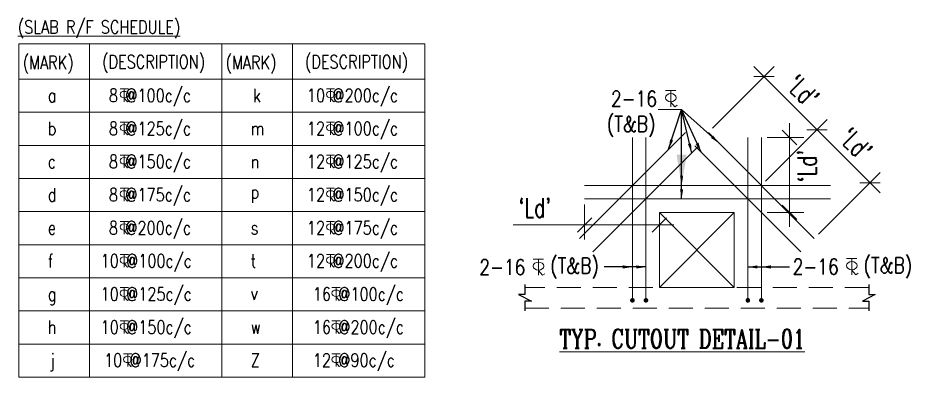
# Model space of a CAD drawing. Header units: millimetres. Extents: x 1255966 to 1543012, y 318612 to 465611.
# Drawn here: x 1287927 to 1297221, y 324151 to 327888 of the extents above; entities that cross this region are included whole.
import ezdxf
from ezdxf.enums import TextEntityAlignment as Align

# ---------------------------------------------------------------- set-up
doc = ezdxf.new("R2010")
doc.units = ezdxf.units.MM
doc.header["$LTSCALE"] = 500
doc.header["$MEASUREMENT"] = 0
doc.header["$PDMODE"] = 34
doc.linetypes.add('CONTINOUS', pattern=[0])
doc.linetypes.add('DASHED2', pattern=[0.375, 0.25, -0.125])
doc.layers.get('Defpoints').update_dxf_attribs({"lineweight": 0})
for name, color, linetype, lineweight in [('CALL', 1, 'Continuous', 18), ('DIAMENTION', 1, 'Continuous', 0), ('dim line', 3, 'Continuous', 18), ('NON TW BEAM', 2, 'Continuous', 15), ('OTHER', 1, 'Continuous', 9), ('SL MARK', 1, 'DASHED2', 15), ('STEEL.', 6, 'Continuous', 30), ('TEXT', 7, 'Continuous', 13), ('TEXT2', 3, 'Continuous', 15)]:
    doc.layers.add(name, color=color, linetype=linetype, lineweight=lineweight)
doc.layers.add('FOOTING', color=6, linetype='Continuous')
doc.layers.add('RCC WALL', color=2, linetype='Continuous')
doc.styles.add('2MM', font='romans.shx', dxfattribs={"width": 0.7})
doc.styles.add('BHTESHT$0$HSCC2', font='romanc.shx')
doc.styles.add('haider', font='romans.shx')
doc.styles.add('mh', font='romant.shx')
doc.dimstyles.new('HAIDER', dxfattribs={"dimtxt": 250, "dimasz": 200, "dimexe": 150, "dimexo": 150, "dimgap": 70, "dimtad": 1, "dimdec": 0, "dimzin": 0, "dimdsep": 46, "dimtxsty": 'mh', "dimblk": 'OBLIQUE', "dimcen": 100, "dimdle": 180, "dimclrd": 1, "dimclre": 1, "dimclrt": 3, "dimadec": 0, "dimazin": 0, "dimtfac": 1, "dimtdec": 0, "dimtix": 1, "dimtofl": 0, "dimtmove": 2, "dimatfit": 3, "dimfxl": 100, "dimtolj": 1, "dimtzin": 0, "dimlwd": -1, "dimarcsym": 1})
doc.dimstyles.new('RAJESH', dxfattribs={"dimtxt": 200, "dimasz": 180, "dimexe": 100, "dimexo": 250, "dimgap": 50, "dimtad": 2, "dimdec": 0, "dimrnd": 5, "dimzin": 1, "dimdsep": 46, "dimtxsty": '2MM', "dimblk": 'OBLIQUE', "dimcen": 0, "dimdle": 100, "dimclrd": 1, "dimclre": 1, "dimclrt": 3, "dimadec": 0, "dimazin": 0, "dimtfac": 1, "dimtdec": 0, "dimtix": 1, "dimtmove": 2, "dimatfit": 3, "dimfxl": 1, "dimtolj": 1, "dimlwd": -1, "dimarcsym": 0})

# ---------------------------------------------------------------- blocks, each defined once
blk = doc.blocks.new('_Oblique')
at = {"color": 0, "linetype": 'ByBlock', "lineweight": -2}
blk.add_line((-0.5, -0.5), (0.5, 0.5), dxfattribs=at)
blk = doc.blocks.new('*D721')
at = {"layer": 'Defpoints', "color": 0, "ltscale": 75, "transparency": 16777216}
for p in [(70.4, 673.5), (217, 673.5), (70.4, 283.6)]:
    blk.add_point(p, dxfattribs=at)
at = {"layer": 'DIAMENTION', "color": 1, "ltscale": 75, "transparency": 16777216}
blk.add_line((217, 208.6), (217, 748.5), dxfattribs=at)
at = {"layer": 'DIAMENTION', "color": 1, "lineweight": -2, "ltscale": 75, "transparency": 16777216}
for p, q in [((100.4, 673.5), (292, 673.5)), ((100.4, 283.6), (292, 283.6))]:
    blk.add_line(p, q, dxfattribs=at)
at = {"layer": 'DIAMENTION', "color": 1, "ltscale": 75, "transparency": 16777216, "xscale": 75, "yscale": 75, "zscale": 75}
for p, rotation in [((217, 673.5), 90), ((217, 283.6), 270)]:
    blk.add_blockref('_Oblique', p, dxfattribs=dict(at, rotation=rotation))
at = {"layer": 'DIAMENTION', "color": 3, "lineweight": 0, "ltscale": 75, "transparency": 16777216, "insert": (308.4, 525.6), "char_height": 100, "attachment_point": 5, "rotation": 90, "style": '2MM'}
blk.add_mtext("\\A1;`Ld'", dxfattribs=at)
blk = doc.blocks.new('*D722')
at = {"layer": 'Defpoints', "color": 0, "ltscale": 75, "transparency": 16777216}
for p in [(84.4, 989.9), (-205.4, 700.1), (70.4, 424.4)]:
    blk.add_point(p, dxfattribs=at)
at = {"layer": 'DIAMENTION', "color": 1, "lineweight": -2, "ltscale": 75, "transparency": 16777216}
for p, q in [((-184.2, 721.3), (137.4, 1042.9)), ((91.6, 445.6), (413.2, 767.2))]:
    blk.add_line(p, q, dxfattribs=at)
at = {"layer": 'DIAMENTION', "color": 1, "ltscale": 75, "transparency": 16777216}
blk.add_line((413.2, 661.1), (31.4, 1042.9), dxfattribs=at)
at = {"layer": 'DIAMENTION', "color": 1, "ltscale": 75, "transparency": 16777216, "xscale": 75, "yscale": 75, "zscale": 75}
for p, rotation in [((84.4, 989.9), 135.0000000002525), ((360.2, 714.1), 315.0000000002524)]:
    blk.add_blockref('_Oblique', p, dxfattribs=dict(at, rotation=rotation))
at = {"layer": 'DIAMENTION', "color": 3, "lineweight": 0, "ltscale": 75, "transparency": 16777216, "insert": (285.6, 915.3), "char_height": 100, "attachment_point": 5, "rotation": 315, "style": '2MM'}
blk.add_mtext("\\A1;`Ld'", dxfattribs=at)
blk = doc.blocks.new('*D723')
at = {"layer": 'Defpoints', "color": 0, "ltscale": 75, "transparency": 16777216}
for p in [(360.2, 714.1), (70.4, 424.4), (346.2, 148.6)]:
    blk.add_point(p, dxfattribs=at)
at = {"layer": 'DIAMENTION', "color": 1, "lineweight": -2, "ltscale": 75, "transparency": 16777216}
for p, q in [((91.6, 445.6), (413.2, 767.2)), ((367.4, 169.8), (689, 491.4))]:
    blk.add_line(p, q, dxfattribs=at)
at = {"layer": 'DIAMENTION', "color": 1, "ltscale": 75, "transparency": 16777216}
blk.add_line((689, 385.3), (307.1, 767.2), dxfattribs=at)
at = {"layer": 'DIAMENTION', "color": 1, "ltscale": 75, "transparency": 16777216, "xscale": 75, "yscale": 75, "zscale": 75}
for p, rotation in [((360.2, 714.1), 135.0000000002207), ((636, 438.4), 315.0000000002207)]:
    blk.add_blockref('_Oblique', p, dxfattribs=dict(at, rotation=rotation))
at = {"layer": 'DIAMENTION', "color": 3, "lineweight": 0, "ltscale": 75, "transparency": 16777216, "insert": (561.4, 639.6), "char_height": 100, "attachment_point": 5, "rotation": 315, "style": '2MM'}
blk.add_mtext("\\A1;`Ld'", dxfattribs=at)
blk = doc.blocks.new('A$C3D1F01A9')
at = {"layer": 'TEXT', "color": 3, "ltscale": 0.2}
for p, q in [((157, 241, -31917), (2, 241, -31917)), ((80, 0, -31917), (80, 241, -31917)), ((80, 70, -31917), (140, 0, -31917)), ((140, 0, -31917), (177, 23, -31917))]:
    blk.add_line(p, q, dxfattribs=at)
blk.add_ellipse((80, 136, -31917), major_axis=(79.6, 0), ratio=0.753223, dxfattribs=at)
blk = doc.blocks.new('*D724')
at = {"layer": 'Defpoints', "color": 0, "ltscale": 75, "transparency": 16777216}
for p in [(-850.3, 354), (-460.3, 283.5), (-460.3, 218.5)]:
    blk.add_point(p, dxfattribs=at)
at = {"layer": 'DIAMENTION', "color": 1, "lineweight": -2, "ltscale": 75, "transparency": 16777216}
for p, q in [((-850.3, 324), (-850.3, 143.5)), ((-460.3, 253.5), (-460.3, 143.5))]:
    blk.add_line(p, q, dxfattribs=at)
at = {"layer": 'DIAMENTION', "color": 1, "ltscale": 75, "transparency": 16777216}
for p, q in [((-1222.9, 218.5), (-850.3, 218.5)), ((-925.3, 218.5), (-385.3, 218.5))]:
    blk.add_line(p, q, dxfattribs=at)
at = {"layer": 'DIAMENTION', "color": 1, "ltscale": 75, "transparency": 16777216, "xscale": 75, "yscale": 75, "zscale": 75, "rotation": 180}
blk.add_blockref('_Oblique', (-850.3, 218.5), dxfattribs=at)
at = {"layer": 'DIAMENTION', "color": 1, "ltscale": 75, "transparency": 16777216, "xscale": 75, "yscale": 75, "zscale": 75}
blk.add_blockref('_Oblique', (-460.3, 218.5), dxfattribs=at)
at = {"layer": 'DIAMENTION', "color": 3, "lineweight": 0, "ltscale": 75, "transparency": 16777216, "insert": (-1109.6, 308), "char_height": 100, "attachment_point": 5, "style": '2MM'}
blk.add_mtext("\\A1;`Ld'", dxfattribs=at)
blk = doc.blocks.new('A$C602F433A')
at = {"layer": 'TEXT', "color": 3, "ltscale": 0.2}
for p, q in [((180, 277), (2, 277)), ((91, 0), (91, 277)), ((91, 80), (161, 0)), ((161, 0), (203, 27))]:
    blk.add_line(p, q, dxfattribs=at)
blk.add_ellipse((91, 156), major_axis=(-91.4, 0), ratio=0.753223, start_param=1.57079632671388, end_param=7.853981633893464, dxfattribs=at)
blk = doc.blocks.new('A$C1fd22d80')
at = {"color": 1}
blk.add_line((-344.9, 818.4), (-466.4, 818.4), dxfattribs=at)
at = {"layer": 'NON TW BEAM', "linetype": 'DASHED2', "lineweight": 20}
blk.add_line((-1160.7, -214.9), (630, -214.9), dxfattribs=at)
blk.add_lwpolyline([(630, -106.5), (-1160.7, -106.5)], dxfattribs=at)
at = {"layer": 'OTHER', "color": 1, "linetype": 'ByBlock', "ltscale": 750}
for p, q in [((-70.4, -106.5), (-460.3, 283.5)), ((-460.3, -106.5), (-70.4, 283.5))]:
    blk.add_line(p, q, dxfattribs=at)
at = {"layer": 'OTHER', "color": 2, "linetype": 'ByBlock', "ltscale": 750}
blk.add_lwpolyline([(-70.4, -106.5), (-460.3, -106.5), (-460.3, 283.5), (-70.4, 283.5)], close=True, dxfattribs=at)
at = {"layer": 'RCC WALL', "color": 1, "ltscale": 0.5}
for p, q in [((-1160.7, -90.7), (-1160.7, -143.9)), ((630, -90.7), (630, -143.9)), ((-1160.7, -143.9), (-1194, -143.9)), ((-1194, -143.9), (-1127.1, -177.5)), ((-1160.7, -177.5), (-1160.7, -228.7)), ((-1127.1, -177.5), (-1160.7, -177.5)), ((663.2, -143.9), (596.4, -177.5)), ((596.4, -177.5), (630, -177.5)), ((630, -143.9), (663.2, -143.9)), ((630, -177.5), (630, -228.7))]:
    blk.add_line(p, q, dxfattribs=at)
at = {"layer": 'STEEL.', "color": 6, "linetype": 'ByBlock', "lineweight": 20, "ltscale": 750}
for p, q in [((-325.4, 700.1), (-876.9, 148.6)), ((-205.4, 700.1), (346.2, 148.6)), ((-601.1, 673.5), (-601.1, -173.7)), ((-530.7, 673.5), (-530.7, -173.7)), ((0, 673.5), (0, -173.7)), ((70.4, 673.5), (70.4, -173.7)), ((-255, 629.7), (-806.5, 78.2)), ((-275.8, 629.7), (275.8, 78.2)), ((-850.3, 424.4), (430.3, 424.4)), ((-850.3, 354), (430.3, 354))]:
    blk.add_line(p, q, dxfattribs=at)
at = {"layer": 'STEEL.', "color": 6, "linetype": 'ByBlock', "ltscale": 750, "const_width": 11.9}
for points in [[(-607.2, -173.7, 1), (-595, -173.7, 1)], [(-536.8, -173.7, 1), (-524.6, -173.7, 1)], [(6.1, -173.7, -1), (-6.1, -173.7, -1)], [(76.5, -173.7, -1), (64.3, -173.7, -1)]]:
    blk.add_lwpolyline(points, format="xyb", close=True, dxfattribs=at)
at = {"layer": 'SL MARK', "color": 3, "lineweight": 20, "xscale": 0.3492100743576881, "yscale": 0.3492100743576881, "zscale": 0.3492100743576881}
for p in [(-429.1, 833), (-1118.3, -43.1), (513.6, -40.8)]:
    blk.add_blockref('A$C3D1F01A9', p, dxfattribs=at)
at = {"layer": 'TEXT', "color": 3, "lineweight": 20, "ltscale": 0.5, "style": 'haider', "width": 0.8}
for s, p in [('2-16', (-712.7, 834.3)), ('(T&B)', (-734, 703.2)), ('(T&B)', (-1028.9, -33.7)), ('(T&B)', (603, -31.5)), ('2-16', (-1398.2, -41.8)), ('2-16', (233.7, -39.5))]:
    blk.add_text(s, height=81.25, dxfattribs=at).set_placement(p)
at = {"layer": 'TEXT2', "style": 'BHTESHT$0$HSCC2', "width": 0.75}
blk.add_text('%%UTYP. CUTOUT DETAIL-01', height=97.5, dxfattribs=at).set_placement((-981, -422.1))
at = {"layer": 'DIAMENTION', "lineweight": 0, "ltscale": 75}
for p1, p2, picture, middle in [((70.4, 424.4), (-205.4, 700.1), '*D722', (285.6, 915.3)), ((346.2, 148.6), (70.4, 424.4), '*D723', (561.4, 639.6))]:
    dim = blk.add_aligned_dim(p1=p1, p2=p2, distance=-409.8, text="`Ld'", dimstyle='RAJESH', override={"dimtxt": 100, "dimasz": 75, "dimexe": 75, "dimexo": 30, "dimgap": 30, "dimlfac": 0.25, "dimdle": 75}, dxfattribs=at)
    dim.commit()
    dim.dimension.update_dxf_attribs({"geometry": picture, "text_midpoint": middle})
for base, p1, p2, angle, override, picture, middle in [((217, 673.5), (70.4, 283.6), (70.4, 673.5), 270, {"dimtxt": 100, "dimasz": 75, "dimexe": 75, "dimexo": 30, "dimgap": 30, "dimlfac": 0.25, "dimdle": 75}, '*D721', (308.4, 525.6)), ((-460.3, 218.5), (-850.3, 354), (-460.3, 283.5), 180, {"dimtxt": 100, "dimasz": 75, "dimexe": 75, "dimexo": 30, "dimgap": 30, "dimlfac": 0.25, "dimdle": 75, "dimtmove": 1}, '*D724', (-1109.6, 153.8))]:
    dim = blk.add_linear_dim(base=base, p1=p1, p2=p2, angle=angle, text="`Ld'", dimstyle='RAJESH', override=override, dxfattribs=at)
    dim.commit()
    dim.dimension.update_dxf_attribs({"geometry": picture, "text_midpoint": middle, "dimtype": 160})
at = {"layer": 'FOOTING', "linetype": 'Continuous'}
for points, override in [([(-412.4, 613.1), (-344.9, 818.4)], {"dimasz": 50, "dimtad": 0}), ([(-149.1, 643.8), (-344.9, 818.4)], {"dimasz": 50, "dimtad": 0}), ([(-344.9, 424.9), (-344.9, 818.4)], {"dimasz": 50, "dimtad": 0}), ([(-243.1, 597.1), (-344.9, 818.4)], {"dimasz": 50, "dimtad": 0}), ([(-292.5, 592.2), (-344.9, 818.4)], {"dimasz": 50, "dimtad": 0}), ([(-344.9, 354.5), (-344.9, 510.3)], {"dimasz": 50, "dimtad": 0}), ([(-344.9, 424.9), (-344.9, 510.3)], {"dimasz": 160, "dimtad": 0}), ([(-530.7, 0), (-748.4, 0)], {"dimasz": 50, "dimtad": 0}), ([(-601.1, 0), (-748.4, 0)], {"dimasz": 50, "dimtad": 0}), ([(0, 0), (217.7, 0)], {"dimasz": 50, "dimtad": 0}), ([(70.4, 0), (217.7, 0)], {"dimasz": 50, "dimtad": 0})]:
    blk.add_leader(points, dimstyle='HAIDER', override=override, dxfattribs=at)

msp = doc.modelspace()

# ---------------------------------------------------------------- linework, layer by layer
at = {"layer": 'dim line', "color": 2}
for p, q in [((1287938.4, 327618.5, -7.9), (1292164.1, 327618.5, -7.9)), ((1287938.4, 327618.5, -7.9), (1287938.4, 324150.6, -7.9)), ((1288673.3, 327618.5, -7.9), (1288673.3, 324150.6, -7.9)), ((1290051.2, 327618.5, -7.9), (1290051.2, 324150.6, -7.9)), ((1290786.1, 327618.5, -7.9), (1290786.1, 324150.6, -7.9)), ((1292164.1, 327618.5, -7.9), (1292164.1, 324150.6, -7.9)), ((1287938.4, 327251, -7.9), (1290051.2, 327251, -7.9)), ((1290051.2, 327251, -7.9), (1292164.1, 327251, -7.9)), ((1287938.4, 326906.5, -7.9), (1290051.2, 326906.5, -7.9)), ((1290051.2, 326906.5, -7.9), (1292164.1, 326906.5, -7.9)), ((1287938.4, 326562, -7.9), (1290051.2, 326562, -7.9)), ((1290051.2, 326562, -7.9), (1292164.1, 326562, -7.9)), ((1287938.4, 326217.5, -7.9), (1290051.2, 326217.5, -7.9)), ((1290051.2, 326217.5, -7.9), (1292164.1, 326217.5, -7.9)), ((1287938.4, 325873, -7.9), (1290051.2, 325873, -7.9)), ((1290051.2, 325873, -7.9), (1292164.1, 325873, -7.9)), ((1287938.4, 325528.5, -7.9), (1290051.2, 325528.5, -7.9)), ((1290051.2, 325528.5, -7.9), (1292164.1, 325528.5, -7.9)), ((1287938.4, 325184.1, -7.9), (1290051.2, 325184.1, -7.9)), ((1290051.2, 325184.1, -7.9), (1292164.1, 325184.1, -7.9)), ((1287938.4, 324839.6, -7.9), (1290051.2, 324839.6, -7.9)), ((1290051.2, 324839.6, -7.9), (1292164.1, 324839.6, -7.9)), ((1287938.4, 324495.1, -7.9), (1290051.2, 324495.1, -7.9)), ((1290051.2, 324495.1, -7.9), (1292164.1, 324495.1, -7.9)), ((1287938.4, 324150.6, -7.9), (1292164.1, 324150.6, -7.9))]:
    msp.add_line(p, q, dxfattribs=at)

# ---------------------------------------------------------------- block references
at = {"layer": 'CALL', "color": 6, "linetype": 'CONTINOUS', "ltscale": 10, "xscale": 2, "yscale": 2, "zscale": 2}
msp.add_blockref('A$C1fd22d80', (1295530, 325297), dxfattribs=at)
at = {"layer": 'DIAMENTION', "color": 6, "linetype": 'Continuous'}
for p, xscale, yscale, zscale in [((1288991.8, 327016.2, -7.9), 0.4774111655307272, 0.4774111655307272, 0.4774111655307272), ((1291140.3, 327016.2, -11.9), 0.4774111655307272, 0.4774111655307272, 0.4774111655307272), ((1288991.8, 326671.7, -7.9), 0.4774111655307272, 0.4774111655307272, 0.4774111655307272), ((1291140.3, 326671.7, -11.9), 0.4774111655307272, 0.4774111655307272, 0.4774111655307272), ((1288991.8, 326327.2, -7.9), 0.4774111655307272, 0.4774111655307272, 0.4774111655307272), ((1291140.3, 326327.2, -11.9), 0.4774111655307272, 0.4774111655307272, 0.4774111655307272), ((1288991.8, 325982.7, -7.9), 0.4774111655307272, 0.4774111655307272, 0.4774111655307272), ((1291140.3, 325982.7, -11.9), 0.4774111655307272, 0.4774111655307272, 0.4774111655307272), ((1288991.8, 325638.2, -7.9), 0.4774111655307272, 0.4774111655307272, 0.4774111655307272), ((1291140.3, 325638.2, -11.9), 0.4774111655307272, 0.4774111655307272, 0.4774111655307272), ((1288991.8, 325293.7, -7.9), 0.4774111655307272, 0.4774111655307272, 0.4774111655307272), ((1291140.3, 325293.7, -11.9), 0.4774111655307272, 0.4774111655307272, 0.4774111655307272), ((1288991.8, 324949.2, -7.9), 0.4774111655307272, 0.4774111655307272, 0.4774111655307272), ((1291197.5, 324949.2, -11.9), 0.4774111655307345, 0.4774111655307345, 0.4774111655307345), ((1288991.8, 324604.7, -7.9), 0.4774111655307272, 0.4774111655307272, 0.4774111655307272), ((1291197.6, 324604.7, -11.9), 0.4774111655307345, 0.4774111655307345, 0.4774111655307345), ((1289027.4, 324260.2, -7.9), 0.4774111655307272, 0.4774111655307272, 0.4774111655307272), ((1291197.6, 324260.2, -11.9), 0.4774111655307345, 0.4774111655307345, 0.4774111655307345)]:
    msp.add_blockref('A$C602F433A', p, dxfattribs=dict(at, xscale=xscale, yscale=yscale, zscale=zscale))

# ---------------------------------------------------------------- texts
at = {"layer": 'TEXT2', "style": 'BHTESHT$0$HSCC2', "width": 0.8}
for s, height, p in [('%%U(SLAB R/F SCHEDULE)', 137.781, (1287926.8, 327724.5, -7.9)), ('(MARK)', 137.78, (1287977.7, 327354.5, -7.9)), ('(MARK)', 137.78, (1290090.6, 327354.5, -7.9)), ('8 @100c/c', 137.78, (1288875.6, 327013.3, -7.9)), ('k', 137.8, (1290376, 327013, -11.9)), ('10 @200c/c', 137.78, (1290937.6, 327013.3, -11.9)), ('a', 137.8, (1288239.3, 327013, -7.9)), ('b', 137.8, (1288239.3, 326668.5, -7.9)), ('8 @125c/c', 137.78, (1288875.6, 326668.9, -7.9)), ('12 @100c/c', 137.78, (1290937.6, 326668.9, -11.9)), ('m', 137.8, (1290352.1, 326668.5, -11.9)), ('c', 137.8, (1288239.3, 326324, -7.9)), ('8 @150c/c', 137.78, (1288875.6, 326324.4, -7.9)), ('n', 137.8, (1290352.1, 326324, -11.9)), ('12 @125c/c', 137.78, (1290937.6, 326324.4, -11.9)), ('8 @175c/c', 137.78, (1288875.6, 325979.9, -7.9)), ('12 @150c/c', 137.78, (1290937.6, 325979.9, -11.9)), ('d', 137.8, (1288239.3, 325979.5, -7.9)), ('p', 137.8, (1290352.1, 326008.3, -11.9)), ('8 @200c/c', 137.78, (1288875.6, 325635.4, -7.9)), ('12 @175c/c', 137.78, (1290937.6, 325635.4, -11.9)), ('e', 137.8, (1288239.3, 325635, -7.9)), ('s', 137.8, (1290352.1, 325635, -11.9)), ('f', 137.8, (1288239.3, 325290.5, -7.9)), ('10 @100c/c', 137.78, (1288789.1, 325290.9, -7.9)), ('t', 137.8, (1290352.1, 325290.5, -11.9)), ('12 @200c/c', 137.78, (1290937.6, 325290.9, -11.9)), ('10 @125c/c', 137.78, (1288789.1, 324946.4, -7.9)), ('16 @100c/c', 137.78, (1290999.2, 324946.4, -11.9)), ('g', 137.8, (1288239.3, 324946, -7.9)), ('v', 137.8, (1290352.1, 324954.4, -11.9)), ('h', 137.8, (1288239.3, 324601.5, -7.9)), ('10 @150c/c', 137.78, (1288789.1, 324601.9, -7.9)), ('16 @200c/c', 137.78, (1290999.2, 324601.9, -11.9)), ('w', 137.8, (1290352.1, 324601.5, -11.9)), ('j', 137.8, (1288263.2, 324257, -7.9)), ('10 @175c/c', 137.78, (1288824.8, 324257.4, -7.9)), ('Z', 137.8, (1290352.1, 324257, -11.9)), ('12 @90c/c', 137.78, (1290999.2, 324257.4, -11.9))]:
    msp.add_text(s, height=height, dxfattribs=at).set_placement(p)
for p in [(1289341.1, 327431.4, -7.9), (1291453.9, 327431.4, -7.9)]:
    msp.add_text('(DESCRIPTION)', height=137.781, dxfattribs=at).set_placement(p, align=Align.MIDDLE_CENTER)

doc.saveas('drawing.dxf')
